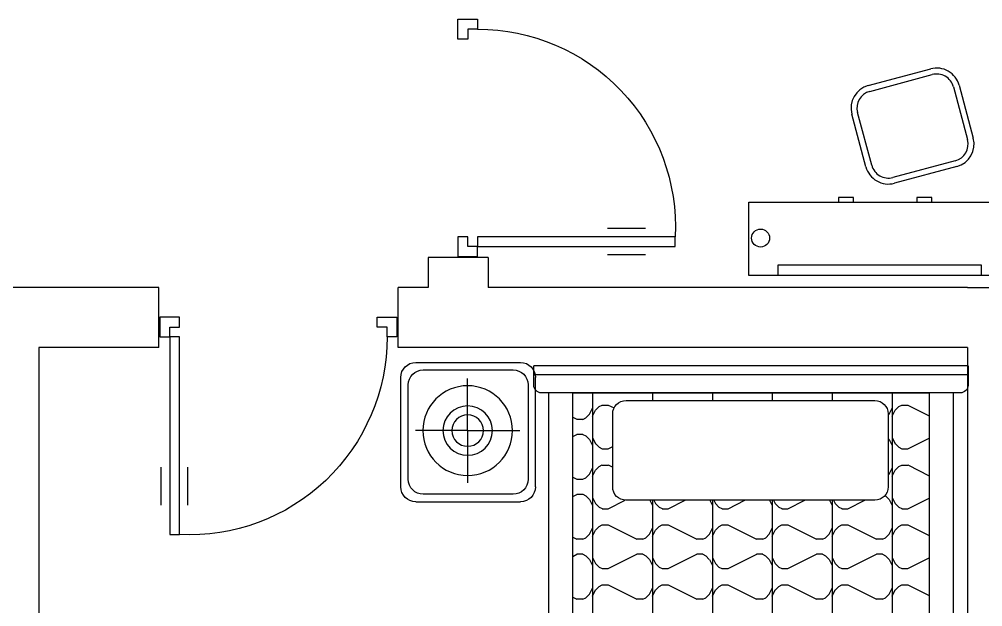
# Model space of a CAD drawing. Header units: millimetres. Extents: x 630 to 33459, y 325 to 36927.
# Drawn here: x 24579 to 27796, y 25431 to 27391 of the extents above; entities that cross this region are included whole.
import ezdxf

# ---------------------------------------------------------------- set-up
doc = ezdxf.new("R2010")
doc.units = ezdxf.units.MM
for name, color, linetype in [('JJ', 8, 'Continuous'), ('PUB_WINDW', 7, 'Continuous'), ('WALL', 255, 'Continuous'), ('WINDOW', 2, 'Continuous')]:
    doc.layers.add(name, color=color, linetype=linetype)
doc.styles.add('DIM_FONT', font='SIMPLEX', dxfattribs={"width": 0.8})
doc.styles.get("Standard").update_dxf_attribs({"font": 'arial.ttf'})

# ---------------------------------------------------------------- blocks, each defined once
blk = doc.blocks.new('A$C2EAD2DD6')
at = {"layer": 'JJ'}
for p, q in [((0, 0, -1600), (0, 1450, -1600)), ((63.9, 1450, -1600), (0, 1450, -1600)), ((30, 0, -1600), (30, 1450, -1600)), ((90, 26.1, -1600), (90, 1423.9, -1600)), ((1890, 1400, -1600), (90, 1400, -1600)), ((90, 1320, -1600), (90, 130, -1600)), ((1890, 1320, -1600), (90, 1320, -1600)), ((171.1, 1320, -1600), (178.1, 1305.9, -1600)), ((171.1, 1320, -1600), (178.1, 1305.9, -1600)), ((235.6, 1320, -1600), (228.4, 1305.7, -1600)), ((235.6, 1320, -1600), (228.4, 1305.7, -1600)), ((371.1, 1320, -1600), (378.1, 1305.9, -1600)), ((371.1, 1320, -1600), (378.1, 1305.9, -1600)), ((435.6, 1320, -1600), (428.4, 1305.7, -1600)), ((435.6, 1320, -1600), (428.4, 1305.7, -1600)), ((571.1, 1320, -1600), (578.1, 1305.9, -1600)), ((571.1, 1320, -1600), (578.1, 1305.9, -1600)), ((635.6, 1320, -1600), (628.4, 1305.7, -1600)), ((635.6, 1320, -1600), (628.4, 1305.7, -1600)), ((771.1, 1320, -1600), (778.1, 1305.9, -1600)), ((771.1, 1320, -1600), (778.1, 1305.9, -1600)), ((178.3, 1285.7, -1600), (178.3, 1305.8, -1600)), ((228.5, 1285.7, -1600), (228.5, 1305.8, -1600)), ((378.3, 1285.7, -1600), (378.3, 1305.8, -1600)), ((428.5, 1285.7, -1600), (428.5, 1305.8, -1600)), ((578.3, 1285.7, -1600), (578.3, 1305.8, -1600)), ((628.5, 1285.7, -1600), (628.5, 1305.8, -1600)), ((778.3, 1285.7, -1600), (778.3, 1305.8, -1600)), ((161.2, 1263.6, -1600), (141.1, 1253.6, -1600)), ((173.3, 1275.6, -1600), (161.2, 1263.6, -1600)), ((178.2, 1285.6, -1600), (173.2, 1275.6, -1600)), ((178.2, 1285.6, -1600), (173.2, 1275.6, -1600)), ((228.3, 1285.9, -1600), (233.3, 1275.8, -1600)), ((228.3, 1285.9, -1600), (233.3, 1275.8, -1600)), ((233.5, 1275.8, -1600), (245.5, 1263.8, -1600)), ((245.6, 1263.7, -1600), (265.7, 1253.6, -1600)), ((361.2, 1263.6, -1600), (341.1, 1253.6, -1600)), ((373.3, 1275.6, -1600), (361.2, 1263.6, -1600)), ((378.2, 1285.6, -1600), (373.2, 1275.6, -1600)), ((378.2, 1285.6, -1600), (373.2, 1275.6, -1600)), ((428.3, 1285.9, -1600), (433.3, 1275.8, -1600)), ((428.3, 1285.9, -1600), (433.3, 1275.8, -1600)), ((433.5, 1275.8, -1600), (445.5, 1263.8, -1600)), ((445.6, 1263.7, -1600), (465.7, 1253.6, -1600)), ((561.2, 1263.6, -1600), (541.1, 1253.6, -1600)), ((573.3, 1275.6, -1600), (561.2, 1263.6, -1600)), ((578.2, 1285.6, -1600), (573.2, 1275.6, -1600)), ((578.2, 1285.6, -1600), (573.2, 1275.6, -1600)), ((628.3, 1285.9, -1600), (633.3, 1275.8, -1600)), ((628.3, 1285.9, -1600), (633.3, 1275.8, -1600)), ((633.5, 1275.8, -1600), (645.5, 1263.8, -1600)), ((645.6, 1263.7, -1600), (665.7, 1253.6, -1600)), ((761.2, 1263.6, -1600), (741.1, 1253.6, -1600)), ((773.3, 1275.6, -1600), (761.2, 1263.6, -1600)), ((778.2, 1285.6, -1600), (773.2, 1275.6, -1600)), ((778.2, 1285.6, -1600), (773.2, 1275.6, -1600)), ((90, 1253.6, -1600), (176.7, 1253.6, -1600)), ((135.5, 1231.4, -1600), (130.4, 1221.3, -1600)), ((135.5, 1231.4, -1600), (130.4, 1221.3, -1600)), ((147.6, 1243.5, -1600), (135.5, 1231.4, -1600)), ((167.6, 1253.6, -1600), (147.5, 1243.5, -1600)), ((176.7, 1253.6, -1600), (176.8, 1253.6, -1600)), ((176.8, 1253.6, -1600), (376.9, 1253.6, -1600)), ((239.2, 1253.6, -1600), (259.3, 1243.6, -1600)), ((259.1, 1243.7, -1600), (271.2, 1231.6, -1600)), ((271, 1231.6, -1600), (276, 1221.6, -1600)), ((271, 1231.6, -1600), (276, 1221.6, -1600)), ((335.5, 1231.4, -1600), (330.4, 1221.3, -1600)), ((335.5, 1231.4, -1600), (330.4, 1221.3, -1600)), ((347.6, 1243.5, -1600), (335.5, 1231.4, -1600)), ((367.6, 1253.6, -1600), (347.5, 1243.5, -1600)), ((376.9, 1253.6, -1600), (377, 1253.6, -1600)), ((377, 1253.6, -1600), (577.1, 1253.6, -1600)), ((439.2, 1253.6, -1600), (459.3, 1243.6, -1600)), ((459.1, 1243.7, -1600), (471.2, 1231.6, -1600)), ((471, 1231.6, -1600), (476, 1221.6, -1600)), ((471, 1231.6, -1600), (476, 1221.6, -1600)), ((535.5, 1231.4, -1600), (530.4, 1221.3, -1600)), ((535.5, 1231.4, -1600), (530.4, 1221.3, -1600)), ((547.6, 1243.5, -1600), (535.5, 1231.4, -1600)), ((567.6, 1253.6, -1600), (547.5, 1243.5, -1600)), ((577.1, 1253.6, -1600), (577.2, 1253.6, -1600)), ((577.2, 1253.6, -1600), (777.3, 1253.6, -1600)), ((639.2, 1253.6, -1600), (659.3, 1243.6, -1600)), ((659.1, 1243.7, -1600), (671.2, 1231.6, -1600)), ((671, 1231.6, -1600), (676, 1221.6, -1600)), ((671, 1231.6, -1600), (676, 1221.6, -1600)), ((735.5, 1231.4, -1600), (730.5, 1221.3, -1600)), ((735.5, 1231.4, -1600), (730.5, 1221.3, -1600)), ((747.6, 1243.5, -1600), (735.5, 1231.4, -1600)), ((767.6, 1253.6, -1600), (747.5, 1243.5, -1600)), ((777.3, 1253.6, -1600), (977.4, 1253.6, -1600)), ((777.3, 1253.6, -1600), (777.3, 1253.6, -1600)), ((130.3, 1201.5, -1600), (140.2, 1181.8, -1600)), ((130.3, 1201.5, -1600), (140.2, 1181.8, -1600)), ((130.5, 1221.4, -1600), (130.5, 1201.3, -1600)), ((276.2, 1201.3, -1600), (268.7, 1186.3, -1600)), ((276.2, 1201.3, -1600), (268.7, 1186.3, -1600)), ((276.3, 1221.4, -1600), (276.3, 1201.3, -1600)), ((330.3, 1201.5, -1600), (337.9, 1186.3, -1600)), ((330.3, 1201.5, -1600), (337.9, 1186.3, -1600)), ((330.5, 1221.4, -1600), (330.5, 1201.3, -1600)), ((476.2, 1201.3, -1600), (447.9, 1144.8, -1600)), ((476.2, 1201.3, -1600), (447.9, 1144.8, -1600)), ((476.3, 1221.4, -1600), (476.3, 1201.3, -1600)), ((530.3, 1201.5, -1600), (578.1, 1105.9, -1600)), ((530.3, 1201.5, -1600), (578.1, 1105.9, -1600)), ((530.5, 1221.4, -1600), (530.5, 1201.3, -1600)), ((676.2, 1201.3, -1600), (628.4, 1105.7, -1600)), ((676.2, 1201.3, -1600), (628.4, 1105.7, -1600)), ((676.3, 1221.4, -1600), (676.3, 1201.3, -1600)), ((730.3, 1201.5, -1600), (778.1, 1105.9, -1600)), ((730.3, 1201.5, -1600), (778.1, 1105.9, -1600)), ((730.5, 1221.4, -1600), (730.5, 1201.3, -1600)), ((403.5, 1186.3, -1600), (159.7, 1186.3, -1600)), ((115.1, 1141.8, -1600), (115.1, 311.3, -1600)), ((448, 311.3, -1600), (448, 1141.8, -1600)), ((578.3, 1085.7, -1600), (578.3, 1105.8, -1600)), ((628.5, 1085.7, -1600), (628.5, 1105.8, -1600)), ((778.3, 1085.7, -1600), (778.3, 1105.8, -1600)), ((448, 1062.5, -1600), (465.7, 1053.6, -1600)), ((561.2, 1063.6, -1600), (541.1, 1053.6, -1600)), ((573.3, 1075.6, -1600), (561.2, 1063.6, -1600)), ((578.2, 1085.6, -1600), (573.2, 1075.6, -1600)), ((578.2, 1085.6, -1600), (573.2, 1075.6, -1600)), ((628.3, 1085.9, -1600), (633.3, 1075.8, -1600)), ((628.3, 1085.9, -1600), (633.3, 1075.8, -1600)), ((633.5, 1075.8, -1600), (645.5, 1063.8, -1600)), ((645.6, 1063.7, -1600), (665.7, 1053.6, -1600)), ((761.2, 1063.6, -1600), (741.1, 1053.6, -1600)), ((773.3, 1075.6, -1600), (761.2, 1063.6, -1600)), ((778.2, 1085.6, -1600), (773.2, 1075.6, -1600)), ((778.2, 1085.6, -1600), (773.2, 1075.6, -1600)), ((90, 1053.6, -1600), (115.1, 1053.6, -1600)), ((448, 1053.6, -1600), (577.1, 1053.6, -1600)), ((448, 1049.2, -1600), (459.3, 1043.6, -1600)), ((459.1, 1043.7, -1600), (471.2, 1031.6, -1600)), ((471, 1031.6, -1600), (476, 1021.6, -1600)), ((471, 1031.6, -1600), (476, 1021.6, -1600)), ((535.5, 1031.4, -1600), (530.4, 1021.3, -1600)), ((535.5, 1031.4, -1600), (530.4, 1021.3, -1600)), ((547.6, 1043.5, -1600), (535.5, 1031.4, -1600)), ((567.6, 1053.6, -1600), (547.5, 1043.5, -1600)), ((577.1, 1053.6, -1600), (577.2, 1053.6, -1600)), ((577.2, 1053.6, -1600), (777.3, 1053.6, -1600)), ((639.2, 1053.6, -1600), (659.3, 1043.6, -1600)), ((659.1, 1043.7, -1600), (671.2, 1031.6, -1600)), ((671, 1031.6, -1600), (676, 1021.6, -1600)), ((671, 1031.6, -1600), (676, 1021.6, -1600)), ((735.5, 1031.4, -1600), (730.5, 1021.3, -1600)), ((735.5, 1031.4, -1600), (730.5, 1021.3, -1600)), ((747.6, 1043.5, -1600), (735.5, 1031.4, -1600)), ((767.6, 1053.6, -1600), (747.5, 1043.5, -1600)), ((777.3, 1053.6, -1600), (977.4, 1053.6, -1600)), ((777.3, 1053.6, -1600), (777.3, 1053.6, -1600)), ((476.2, 1001.3, -1600), (448, 945, -1600)), ((476.2, 1001.3, -1600), (448, 945, -1600)), ((476.3, 1021.4, -1600), (476.3, 1001.3, -1600)), ((530.3, 1001.5, -1600), (578.1, 905.9, -1600)), ((530.3, 1001.5, -1600), (578.1, 905.9, -1600)), ((530.5, 1021.4, -1600), (530.5, 1001.3, -1600)), ((676.2, 1001.3, -1600), (628.4, 905.7, -1600)), ((676.2, 1001.3, -1600), (628.4, 905.7, -1600)), ((676.3, 1021.4, -1600), (676.3, 1001.3, -1600)), ((730.3, 1001.5, -1600), (778.1, 905.9, -1600)), ((730.3, 1001.5, -1600), (778.1, 905.9, -1600)), ((730.5, 1021.4, -1600), (730.5, 1001.3, -1600)), ((578.3, 885.7, -1600), (578.3, 905.8, -1600)), ((628.5, 885.7, -1600), (628.5, 905.8, -1600)), ((778.3, 885.7, -1600), (778.3, 905.8, -1600)), ((573.3, 875.6, -1600), (561.2, 863.6, -1600)), ((578.2, 885.6, -1600), (573.2, 875.6, -1600)), ((578.2, 885.6, -1600), (573.2, 875.6, -1600)), ((628.3, 885.9, -1600), (633.3, 875.8, -1600)), ((628.3, 885.9, -1600), (633.3, 875.8, -1600)), ((633.5, 875.8, -1600), (645.5, 863.8, -1600)), ((773.3, 875.6, -1600), (761.2, 863.6, -1600)), ((778.2, 885.6, -1600), (773.2, 875.6, -1600)), ((778.2, 885.6, -1600), (773.2, 875.6, -1600)), ((90, 853.6, -1600), (115.1, 853.6, -1600)), ((448, 862.5, -1600), (465.7, 853.6, -1600)), ((448, 853.6, -1600), (577.1, 853.6, -1600)), ((448, 849.2, -1600), (459.3, 843.6, -1600)), ((459.1, 843.7, -1600), (471.2, 831.6, -1600)), ((547.6, 843.5, -1600), (535.5, 831.4, -1600)), ((561.2, 863.6, -1600), (541.1, 853.6, -1600)), ((567.6, 853.6, -1600), (547.5, 843.5, -1600)), ((577.1, 853.6, -1600), (577.2, 853.6, -1600)), ((577.2, 853.6, -1600), (777.3, 853.6, -1600)), ((639.2, 853.6, -1600), (659.3, 843.6, -1600)), ((645.6, 863.7, -1600), (665.7, 853.6, -1600)), ((659.1, 843.7, -1600), (671.2, 831.6, -1600)), ((747.6, 843.5, -1600), (735.5, 831.4, -1600)), ((761.2, 863.6, -1600), (741.1, 853.6, -1600)), ((767.6, 853.6, -1600), (747.5, 843.5, -1600)), ((777.3, 853.6, -1600), (977.4, 853.6, -1600)), ((777.3, 853.6, -1600), (777.3, 853.6, -1600)), ((471, 831.6, -1600), (476, 821.6, -1600)), ((471, 831.6, -1600), (476, 821.6, -1600)), ((476.3, 821.4, -1600), (476.3, 801.3, -1600)), ((535.5, 831.4, -1600), (530.4, 821.3, -1600)), ((535.5, 831.4, -1600), (530.4, 821.3, -1600)), ((530.5, 821.4, -1600), (530.5, 801.3, -1600)), ((671, 831.6, -1600), (676, 821.6, -1600)), ((671, 831.6, -1600), (676, 821.6, -1600)), ((676.3, 821.4, -1600), (676.3, 801.3, -1600)), ((735.5, 831.4, -1600), (730.5, 821.3, -1600)), ((735.5, 831.4, -1600), (730.5, 821.3, -1600)), ((730.5, 821.4, -1600), (730.5, 801.3, -1600)), ((476.2, 801.3, -1600), (448, 745, -1600)), ((476.2, 801.3, -1600), (448, 745, -1600)), ((530.3, 801.5, -1600), (578.1, 705.9, -1600)), ((530.3, 801.5, -1600), (578.1, 705.9, -1600)), ((676.2, 801.3, -1600), (628.4, 705.7, -1600)), ((676.2, 801.3, -1600), (628.4, 705.7, -1600)), ((730.3, 801.5, -1600), (778.1, 705.9, -1600)), ((730.3, 801.5, -1600), (778.1, 705.9, -1600)), ((573.3, 675.6, -1600), (561.2, 663.6, -1600)), ((578.2, 685.6, -1600), (573.2, 675.6, -1600)), ((578.2, 685.6, -1600), (573.2, 675.6, -1600)), ((578.3, 685.7, -1600), (578.3, 705.8, -1600)), ((628.3, 685.9, -1600), (633.3, 675.8, -1600)), ((628.3, 685.9, -1600), (633.3, 675.8, -1600)), ((628.5, 685.7, -1600), (628.5, 705.8, -1600)), ((633.5, 675.8, -1600), (645.5, 663.8, -1600)), ((773.3, 675.6, -1600), (761.2, 663.6, -1600)), ((778.2, 685.6, -1600), (773.2, 675.6, -1600)), ((778.2, 685.6, -1600), (773.2, 675.6, -1600)), ((778.3, 685.7, -1600), (778.3, 705.8, -1600)), ((90, 653.6, -1600), (115.1, 653.6, -1600)), ((448, 662.5, -1600), (465.7, 653.6, -1600)), ((448, 653.6, -1600), (577.1, 653.6, -1600)), ((448, 649.2, -1600), (459.3, 643.6, -1600)), ((459.1, 643.7, -1600), (471.2, 631.6, -1600)), ((547.6, 643.5, -1600), (535.5, 631.4, -1600)), ((561.2, 663.6, -1600), (541.1, 653.6, -1600)), ((567.6, 653.6, -1600), (547.5, 643.5, -1600)), ((577.1, 653.6, -1600), (577.2, 653.6, -1600)), ((577.2, 653.6, -1600), (777.3, 653.6, -1600)), ((639.2, 653.6, -1600), (659.3, 643.6, -1600)), ((645.6, 663.7, -1600), (665.7, 653.6, -1600)), ((659.1, 643.7, -1600), (671.2, 631.6, -1600)), ((747.6, 643.5, -1600), (735.5, 631.4, -1600)), ((761.2, 663.6, -1600), (741.1, 653.6, -1600)), ((767.6, 653.6, -1600), (747.5, 643.5, -1600)), ((777.3, 653.6, -1600), (977.4, 653.6, -1600)), ((777.3, 653.6, -1600), (777.3, 653.6, -1600)), ((471, 631.6, -1600), (476, 621.6, -1600)), ((471, 631.6, -1600), (476, 621.6, -1600)), ((476.3, 621.4, -1600), (476.3, 601.3, -1600)), ((535.5, 631.4, -1600), (530.4, 621.3, -1600)), ((535.5, 631.4, -1600), (530.4, 621.3, -1600)), ((530.5, 621.4, -1600), (530.5, 601.3, -1600)), ((671, 631.6, -1600), (676, 621.6, -1600)), ((671, 631.6, -1600), (676, 621.6, -1600)), ((676.3, 621.4, -1600), (676.3, 601.3, -1600)), ((735.5, 631.4, -1600), (730.5, 621.3, -1600)), ((735.5, 631.4, -1600), (730.5, 621.3, -1600)), ((730.5, 621.4, -1600), (730.5, 601.3, -1600)), ((476.2, 601.3, -1600), (448, 545, -1600)), ((476.2, 601.3, -1600), (448, 545, -1600)), ((530.3, 601.5, -1600), (578.1, 505.9, -1600)), ((530.3, 601.5, -1600), (578.1, 505.9, -1600)), ((676.2, 601.3, -1600), (628.4, 505.7, -1600)), ((676.2, 601.3, -1600), (628.4, 505.7, -1600)), ((730.3, 601.5, -1600), (778.1, 505.9, -1600)), ((730.3, 601.5, -1600), (778.1, 505.9, -1600)), ((578.2, 485.6, -1600), (573.2, 475.6, -1600)), ((578.2, 485.6, -1600), (573.2, 475.6, -1600)), ((578.3, 485.7, -1600), (578.3, 505.8, -1600)), ((628.3, 485.9, -1600), (633.3, 475.8, -1600)), ((628.3, 485.9, -1600), (633.3, 475.8, -1600)), ((628.5, 485.7, -1600), (628.5, 505.8, -1600)), ((778.2, 485.6, -1600), (773.2, 475.6, -1600)), ((778.2, 485.6, -1600), (773.2, 475.6, -1600)), ((778.3, 485.7, -1600), (778.3, 505.8, -1600)), ((90, 453.6, -1600), (115.1, 453.6, -1600)), ((448, 462.5, -1600), (465.7, 453.6, -1600)), ((448, 453.6, -1600), (577.1, 453.6, -1600)), ((561.2, 463.6, -1600), (541.1, 453.6, -1600)), ((567.6, 453.6, -1600), (547.5, 443.5, -1600)), ((573.3, 475.7, -1600), (561.2, 463.6, -1600)), ((577.1, 453.6, -1600), (577.2, 453.6, -1600)), ((577.2, 453.6, -1600), (777.3, 453.6, -1600)), ((633.5, 475.8, -1600), (645.5, 463.8, -1600)), ((639.2, 453.6, -1600), (659.3, 443.6, -1600)), ((645.6, 463.7, -1600), (665.7, 453.6, -1600)), ((761.2, 463.6, -1600), (741.1, 453.6, -1600)), ((767.6, 453.6, -1600), (747.5, 443.5, -1600)), ((773.3, 475.7, -1600), (761.2, 463.6, -1600)), ((777.3, 453.6, -1600), (977.4, 453.6, -1600)), ((777.3, 453.6, -1600), (777.3, 453.6, -1600)), ((448, 449.2, -1600), (459.3, 443.6, -1600)), ((459.1, 443.7, -1600), (471.2, 431.6, -1600)), ((471, 431.6, -1600), (476, 421.6, -1600)), ((471, 431.6, -1600), (476, 421.6, -1600)), ((476.3, 421.4, -1600), (476.3, 401.3, -1600)), ((535.5, 431.4, -1600), (530.4, 421.3, -1600)), ((535.5, 431.4, -1600), (530.4, 421.3, -1600)), ((530.5, 421.4, -1600), (530.5, 401.3, -1600)), ((547.6, 443.5, -1600), (535.5, 431.4, -1600)), ((659.1, 443.7, -1600), (671.2, 431.6, -1600)), ((671, 431.6, -1600), (676, 421.6, -1600)), ((671, 431.6, -1600), (676, 421.6, -1600)), ((676.3, 421.4, -1600), (676.3, 401.3, -1600)), ((735.5, 431.4, -1600), (730.5, 421.3, -1600)), ((735.5, 431.4, -1600), (730.5, 421.3, -1600)), ((730.5, 421.4, -1600), (730.5, 401.3, -1600)), ((747.6, 443.5, -1600), (735.5, 431.4, -1600)), ((476.2, 401.3, -1600), (448, 345, -1600)), ((476.2, 401.3, -1600), (448, 345, -1600)), ((530.3, 401.5, -1600), (578.1, 305.9, -1600)), ((530.3, 401.5, -1600), (578.1, 305.9, -1600)), ((676.2, 401.3, -1600), (628.4, 305.7, -1600)), ((676.2, 401.3, -1600), (628.4, 305.7, -1600)), ((730.3, 401.5, -1600), (778.1, 305.9, -1600)), ((730.3, 401.5, -1600), (778.1, 305.9, -1600)), ((578.3, 285.7, -1600), (578.3, 305.8, -1600)), ((628.5, 285.7, -1600), (628.5, 305.8, -1600)), ((778.3, 285.7, -1600), (778.3, 305.8, -1600)), ((161.2, 263.6, -1600), (141.1, 253.6, -1600)), ((159.7, 266.7, -1600), (403.5, 266.7, -1600)), ((164.3, 266.7, -1600), (161.2, 263.6, -1600)), ((242.6, 266.7, -1600), (245.5, 263.8, -1600)), ((245.6, 263.7, -1600), (265.7, 253.6, -1600)), ((361.2, 263.6, -1600), (341.1, 253.6, -1600)), ((364.3, 266.7, -1600), (361.2, 263.6, -1600)), ((432.5, 277.4, -1600), (433.3, 275.8, -1600)), ((432.5, 277.4, -1600), (433.3, 275.8, -1600)), ((433.5, 275.8, -1600), (445.5, 263.8, -1600)), ((445.6, 263.7, -1600), (465.7, 253.6, -1600)), ((561.2, 263.6, -1600), (541.1, 253.6, -1600)), ((573.3, 275.7, -1600), (561.2, 263.6, -1600)), ((578.2, 285.6, -1600), (573.2, 275.6, -1600)), ((578.2, 285.6, -1600), (573.2, 275.6, -1600)), ((628.3, 285.9, -1600), (633.3, 275.8, -1600)), ((628.3, 285.9, -1600), (633.3, 275.8, -1600)), ((633.5, 275.8, -1600), (645.5, 263.8, -1600)), ((645.6, 263.7, -1600), (665.7, 253.6, -1600)), ((761.2, 263.6, -1600), (741.1, 253.6, -1600)), ((773.3, 275.7, -1600), (761.2, 263.6, -1600)), ((778.2, 285.6, -1600), (773.2, 275.6, -1600)), ((778.2, 285.6, -1600), (773.2, 275.6, -1600)), ((90, 253.6, -1600), (176.7, 253.6, -1600)), ((135.5, 231.4, -1600), (130.4, 221.3, -1600)), ((135.5, 231.4, -1600), (130.5, 221.3, -1600)), ((147.6, 243.5, -1600), (135.5, 231.4, -1600)), ((167.6, 253.6, -1600), (147.5, 243.5, -1600)), ((176.7, 253.6, -1600), (176.8, 253.6, -1600)), ((176.8, 253.6, -1600), (376.9, 253.6, -1600)), ((239.2, 253.6, -1600), (259.3, 243.6, -1600)), ((259.1, 243.7, -1600), (271.2, 231.6, -1600)), ((271, 231.6, -1600), (276, 221.6, -1600)), ((271, 231.6, -1600), (276, 221.6, -1600)), ((335.5, 231.4, -1600), (330.5, 221.3, -1600)), ((335.5, 231.4, -1600), (330.5, 221.3, -1600)), ((347.6, 243.5, -1600), (335.5, 231.4, -1600)), ((367.6, 253.6, -1600), (347.5, 243.5, -1600)), ((376.9, 253.6, -1600), (377, 253.6, -1600)), ((377, 253.6, -1600), (577.1, 253.6, -1600)), ((439.2, 253.6, -1600), (459.3, 243.6, -1600)), ((459.1, 243.7, -1600), (471.2, 231.6, -1600)), ((471, 231.6, -1600), (476, 221.6, -1600)), ((471, 231.6, -1600), (476, 221.6, -1600)), ((535.5, 231.4, -1600), (530.4, 221.3, -1600)), ((535.5, 231.4, -1600), (530.4, 221.3, -1600)), ((547.6, 243.5, -1600), (535.5, 231.4, -1600)), ((567.6, 253.6, -1600), (547.5, 243.5, -1600)), ((577.1, 253.6, -1600), (577.2, 253.6, -1600)), ((577.2, 253.6, -1600), (777.3, 253.6, -1600)), ((639.2, 253.6, -1600), (659.3, 243.6, -1600)), ((659.1, 243.7, -1600), (671.2, 231.6, -1600)), ((671, 231.6, -1600), (676, 221.6, -1600)), ((671, 231.6, -1600), (676, 221.6, -1600)), ((735.5, 231.4, -1600), (730.5, 221.3, -1600)), ((735.5, 231.4, -1600), (730.5, 221.3, -1600)), ((747.6, 243.5, -1600), (735.5, 231.4, -1600)), ((767.6, 253.6, -1600), (747.5, 243.5, -1600)), ((777.3, 253.6, -1600), (977.4, 253.6, -1600)), ((777.3, 253.6, -1600), (777.3, 253.6, -1600)), ((130.3, 201.5, -1600), (166.1, 130, -1600)), ((130.3, 201.5, -1600), (166.1, 130, -1600)), ((130.5, 221.4, -1600), (130.5, 201.3, -1600)), ((276.2, 201.3, -1600), (240.6, 130, -1600)), ((276.2, 201.3, -1600), (240.6, 130, -1600)), ((276.3, 221.4, -1600), (276.3, 201.3, -1600)), ((330.3, 201.5, -1600), (366.1, 130, -1600)), ((330.3, 201.5, -1600), (366.1, 130, -1600)), ((330.5, 221.4, -1600), (330.5, 201.3, -1600)), ((476.2, 201.3, -1600), (440.6, 130, -1600)), ((476.2, 201.3, -1600), (440.6, 130, -1600)), ((476.3, 221.4, -1600), (476.3, 201.3, -1600)), ((530.3, 201.5, -1600), (566.1, 130, -1600)), ((530.3, 201.5, -1600), (566.1, 130, -1600)), ((530.5, 221.4, -1600), (530.5, 201.3, -1600)), ((676.2, 201.3, -1600), (640.6, 130, -1600)), ((676.2, 201.3, -1600), (640.6, 130, -1600)), ((676.3, 221.4, -1600), (676.3, 201.3, -1600)), ((730.3, 201.5, -1600), (766.1, 130, -1600)), ((730.3, 201.5, -1600), (766.1, 130, -1600)), ((730.5, 221.4, -1600), (730.5, 201.3, -1600)), ((90, 130, -1600), (1724.9, 130, -1600)), ((90, 50, -1600), (1890, 50, -1600)), ((0, 0, -1600), (63.9, 0, -1600))]:
    blk.add_line(p, q, dxfattribs=at)
for centre, radius, start, end in [((63.9, 1423.9, -1600), 26.1, 360, 90), ((159.7, 1141.8, -1600), 44.6, 90, 180), ((403.5, 1141.8, -1600), 44.6, 360, 90), ((159.7, 311.3, -1600), 44.6, 180, 270), ((403.5, 311.3, -1600), 44.6, 270, 360), ((63.9, 26.1, -1600), 26.1, 270, 360)]:
    blk.add_arc(centre, radius, start, end, dxfattribs=at)
at = {"style": 'DIM_FONT', "width": 0.8, "flags": 9}
for tag in ['XSIZE', 'YSIZE']:
    blk.add_attdef(tag, (0, 1450, -1600), '', height=0.5, rotation=315, dxfattribs=at)
blk = doc.blocks.new('A$C578550E8')
at = {"layer": 'JJ'}
for p, q in [((399.8, 464.6, -1600), (49.9, 464.6, -1600)), ((374.8, 439.7, -1600), (74.8, 439.7, -1600)), ((0, 49.9, -1600), (0, 414.8, -1600)), ((24.9, 389.8, -1600), (24.9, 74.8, -1600)), ((226.5, 237.3, -1600), (226.5, 411.1, -1600)), ((424.7, 74.8, -1600), (424.7, 389.8, -1600)), ((449.6, 49.9, -1600), (449.6, 414.8, -1600)), ((226.5, 237.3, -1600), (52.7, 237.3, -1600)), ((226.5, 237.3, -1600), (226.5, 63.4, -1600)), ((226.5, 237.3, -1600), (400.3, 237.3, -1600)), ((74.8, 24.9, -1600), (374.8, 24.9, -1600)), ((399.8, 0, -1600), (49.9, 0, -1600))]:
    blk.add_line(p, q, dxfattribs=at)
for radius in [149.6, 82.4, 52.4]:
    blk.add_circle((226.5, 237.3, -1600), radius, dxfattribs=at)
for centre, start, end in [((49.9, 414.8, -1600), 90, 180), ((399.8, 414.8, -1600), 360, 90), ((74.8, 389.8, -1600), 90, 180), ((374.8, 389.8, -1600), 360, 90), ((74.8, 74.8, -1600), 180, 270), ((374.8, 74.8, -1600), 270, 360), ((49.9, 49.9, -1600), 180, 270), ((399.8, 49.9, -1600), 270, 360)]:
    blk.add_arc(centre, 49.9, start, end, dxfattribs=at)
blk = doc.blocks.new('M_A23MCU')
for p, q in [((-0.4541, 0.0807), (-0.4541, 0.9053)), ((-0.4541, 0.9053), (-0.4129, 0.9053)), ((-0.4129, 0.9053), (-0.4129, 0.0807)), ((-0.489, 0.7822), (-0.489, 0.6235)), ((-0.378, 0.7822), (-0.378, 0.6235)), ((-0.4953, -0.0018), (-0.4953, 0.0807)), ((-0.4953, 0.0807), (-0.4541, 0.0807)), ((-0.4129, 0.0807), (-0.4541, 0.0807)), ((-0.4541, 0.0807), (-0.4541, 0.0395)), ((0.4529, 0.0807), (0.4529, 0.0395)), ((0.4941, 0.0807), (0.4529, 0.0807)), ((0.4941, -0.0018), (0.4941, 0.0807)), ((-0.4541, 0.0395), (-0.4129, 0.0395)), ((-0.4129, 0.0395), (-0.4129, -0.0018)), ((0.4117, 0.0395), (0.4117, -0.0018)), ((0.4529, 0.0395), (0.4117, 0.0395)), ((-0.4129, -0.0018), (-0.4953, -0.0018)), ((-0.4953, -0.0018), (-0.4953, -0.0018)), ((0.4117, -0.0018), (0.4941, -0.0018)), ((0.4941, -0.0018), (0.4941, -0.0018))]:
    blk.add_line(p, q)
blk.add_arc((-0.3716, 0.0817), 0.8246, 359.9283, 92.866)
blk = doc.blocks.new('A$C010118AF')
for p, q in [((0, 979.6), (245, 979.6)), ((0, 0), (0, 979.6)), ((245, 979.6), (245, 0)), ((0, 204.3), (0, 881.7)), ((0, 881.7), (35.1, 881.7)), ((35.1, 881.7), (35.1, 204.3)), ((245, 896.8), (245, 119.1)), ((245, 680), (245, 630)), ((260, 680), (245, 680)), ((260, 630), (260, 680)), ((245, 630), (260, 630)), ((362.6, 588.8), (538.7, 636)), ((367.7, 569.6), (543.9, 616.8)), ((633.6, 581.2), (689.5, 372.6)), ((614.4, 576.1), (670.3, 367.5)), ((363.7, 285.3), (307.8, 493.9)), ((382.9, 290.4), (327, 499.1)), ((245, 418.9), (245, 368.9)), ((260, 418.9), (245, 418.9)), ((260, 368.9), (260, 418.9)), ((245, 368.9), (260, 368.9)), ((629.6, 296.9), (453.4, 249.7)), ((634.7, 277.8), (458.5, 230.6)), ((35.1, 204.3), (0, 204.3)), ((245, 0), (0, 0))]:
    blk.add_line(p, q)
for centre in [(125, 940.5), (125, 44)]:
    blk.add_circle(centre, 30)
for centre, radius, start, end in [((558.8, 561.2), 77.4, 15, 105), ((558.8, 561.2), 57.6, 15, 105), ((382.6, 514), 77.4, 105, 195), ((382.6, 514), 57.6, 105, 195), ((614.7, 352.6), 57.6, 285, 15), ((614.7, 352.6), 77.4, 285, 15), ((438.5, 305.3), 57.6, 195, 285), ((438.5, 305.3), 77.4, 195, 285)]:
    blk.add_arc(centre, radius, start, end)
blk = doc.blocks.new('1T4F83聚福元')
at = {"layer": 'WALL'}
for p, q in [((9545.1, 13959.3), (9545.1, 13859.3)), ((9745.1, 13959.3), (9545.1, 13959.3)), ((9745.1, 13959.3), (9745.1, 13859.3)), ((8645.1, 13859.3), (7945.1, 13859.3)), ((8645.1, 13659.3), (8645.1, 13859.3)), ((9545.1, 13859.3), (9445.1, 13859.3)), ((9445.1, 13659.3), (9445.1, 13859.3)), ((11345.1, 13859.3), (9745.1, 13859.3)), ((11345.1, 13859.3), (11345.1, 13859.3)), ((11345.1, 13859.3), (11645.1, 13859.3)), ((8245.1, 13659.3), (8245.1, 10859.3)), ((8645.1, 13659.3), (8245.1, 13659.3)), ((11345.1, 13659.3), (9445.1, 13659.3)), ((11345.1, 13659.3), (11345.1, 11159.3))]:
    blk.add_line(p, q, dxfattribs=at)
at = {"layer": 'JJ', "rotation": 90}
blk.add_blockref('A$C010118AF', (11595.1, 13899.7), dxfattribs=at)
at = {"layer": 'JJ', "xscale": -1}
blk.add_blockref('A$C578550E8', (9903.1, 13144.9, 1600), dxfattribs=at)
at = {"layer": 'JJ', "xscale": -1, "rotation": 90}
blk.add_blockref('A$C2EAD2DD6', (11347.2, 13597.9), dxfattribs=at)
at = {"layer": 'WINDOW', "xscale": -800, "yscale": 800, "zscale": 800, "rotation": 270}
blk.add_blockref('M_A23MCU', (9645.1, 14359.3), dxfattribs=at)
at = {"layer": 'WINDOW', "xscale": 800, "yscale": -800, "zscale": 800}
blk.add_blockref('M_A23MCU', (9045.1, 13759.3), dxfattribs=at)
at = {"layer": 'JJ', "oblique": -180, "text_generation_flag": 4, "width": 0.8, "flags": 9}
blk.add_attdef('XSIZE', (12307.9, 14297.8), '', height=0.441, rotation=90, dxfattribs=at)
at = {"layer": 'JJ', "style": 'DIM_FONT', "oblique": -180, "text_generation_flag": 4, "width": 0.8, "flags": 9}
for tag in ['XSIZE', 'YSIZE']:
    blk.add_attdef(tag, (12780.2, 14084.5), '', height=0.441, rotation=90, dxfattribs=at)

msp = doc.modelspace()

# ---------------------------------------------------------------- block references
at = {"layer": 'PUB_WINDW'}
msp.add_blockref('1T4F83聚福元', (16399.4, 12636.2), dxfattribs=at)

doc.saveas('drawing.dxf')
